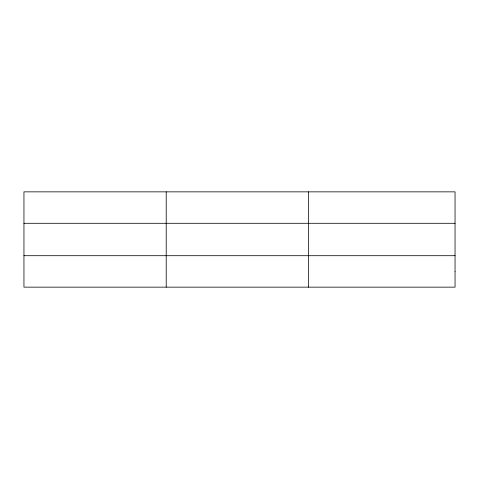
<?xml version="1.0" encoding="UTF-8"?>
<svg xmlns="http://www.w3.org/2000/svg" width="479" height="479" viewBox="0 0 479 479"><rect width="100%" height="100%" fill="white"/><g stroke="black" fill="none" stroke-linecap="round" stroke-linejoin="round"><path stroke-width="0.72" d="M166.213 191.851L166.213 287.149M308.476 191.851L308.476 287.149M23.95 223.298L455.05 223.298M23.95 255.702L455.05 255.702M455.05 271.425L455.05 287.149L23.95 287.149L23.95 191.851L455.05 191.851L455.05 271.425"/></g></svg>
